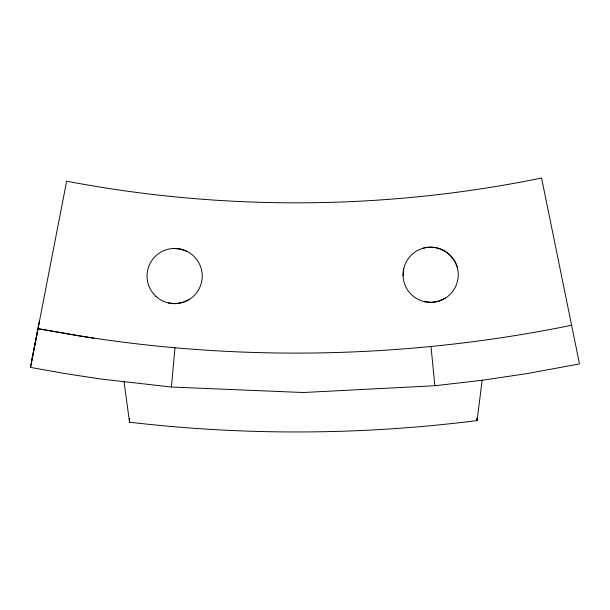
<?xml version="1.0" encoding="UTF-8"?>
<svg xmlns="http://www.w3.org/2000/svg" width="610" height="610" viewBox="0 0 610 610"><rect width="100%" height="100%" fill="white"/><g stroke="black" fill="none" stroke-linecap="round" stroke-linejoin="round"><path stroke-width="0.91" d="M39.566 320.494L30.5 367.411L66.116 373.747L101.329 379.084L171.418 387.037L174.994 347.761M403.065 275.812L403.736 268.636M30.5 367.411L66.635 181.185C223.138 211.06 385.474 210.015 541.558 178.028L579.5 363.903L526.979 373.61L482.144 380.274L477.104 420.564C361.882 435.189 244.877 435.753 129.518 422.196L124.104 382.051M76.723 335.416L37.972 328.683L76.723 335.416C240.477 362.134 409.081 358.451 571.616 325.267M76.707 335.508L85.263 336.789M31.445 361.814L37.5 331.138M189.329 299.418L182.779 302.423L175.672 303.635L168.497 302.964M445.346 298.137L438.796 301.149L431.697 302.354L424.522 301.683M422.509 248.392A27.61 27.61 0 0 1 457.569 280.905A27.61 27.61 0 0 1 411.88 295.011A27.61 27.61 0 0 1 422.509 248.392C436.6 243.939 452.757 252.479 457.027 266.623M171.418 387.037L303.231 392.52L434.854 385.733L482.144 380.274M173.591 248.461L180.766 249.132L187.529 251.633M85.255 336.865L93.81 338.161M476.768 418.696L477.104 420.564L476.867 418.696M431.011 346.48L434.854 385.733M129.511 418.422L129.518 422.196M155.863 296.292A27.61 27.61 0 0 0 201.552 282.178A27.61 27.61 0 0 0 166.492 249.673A27.61 27.61 0 0 0 155.863 296.292"/></g></svg>
